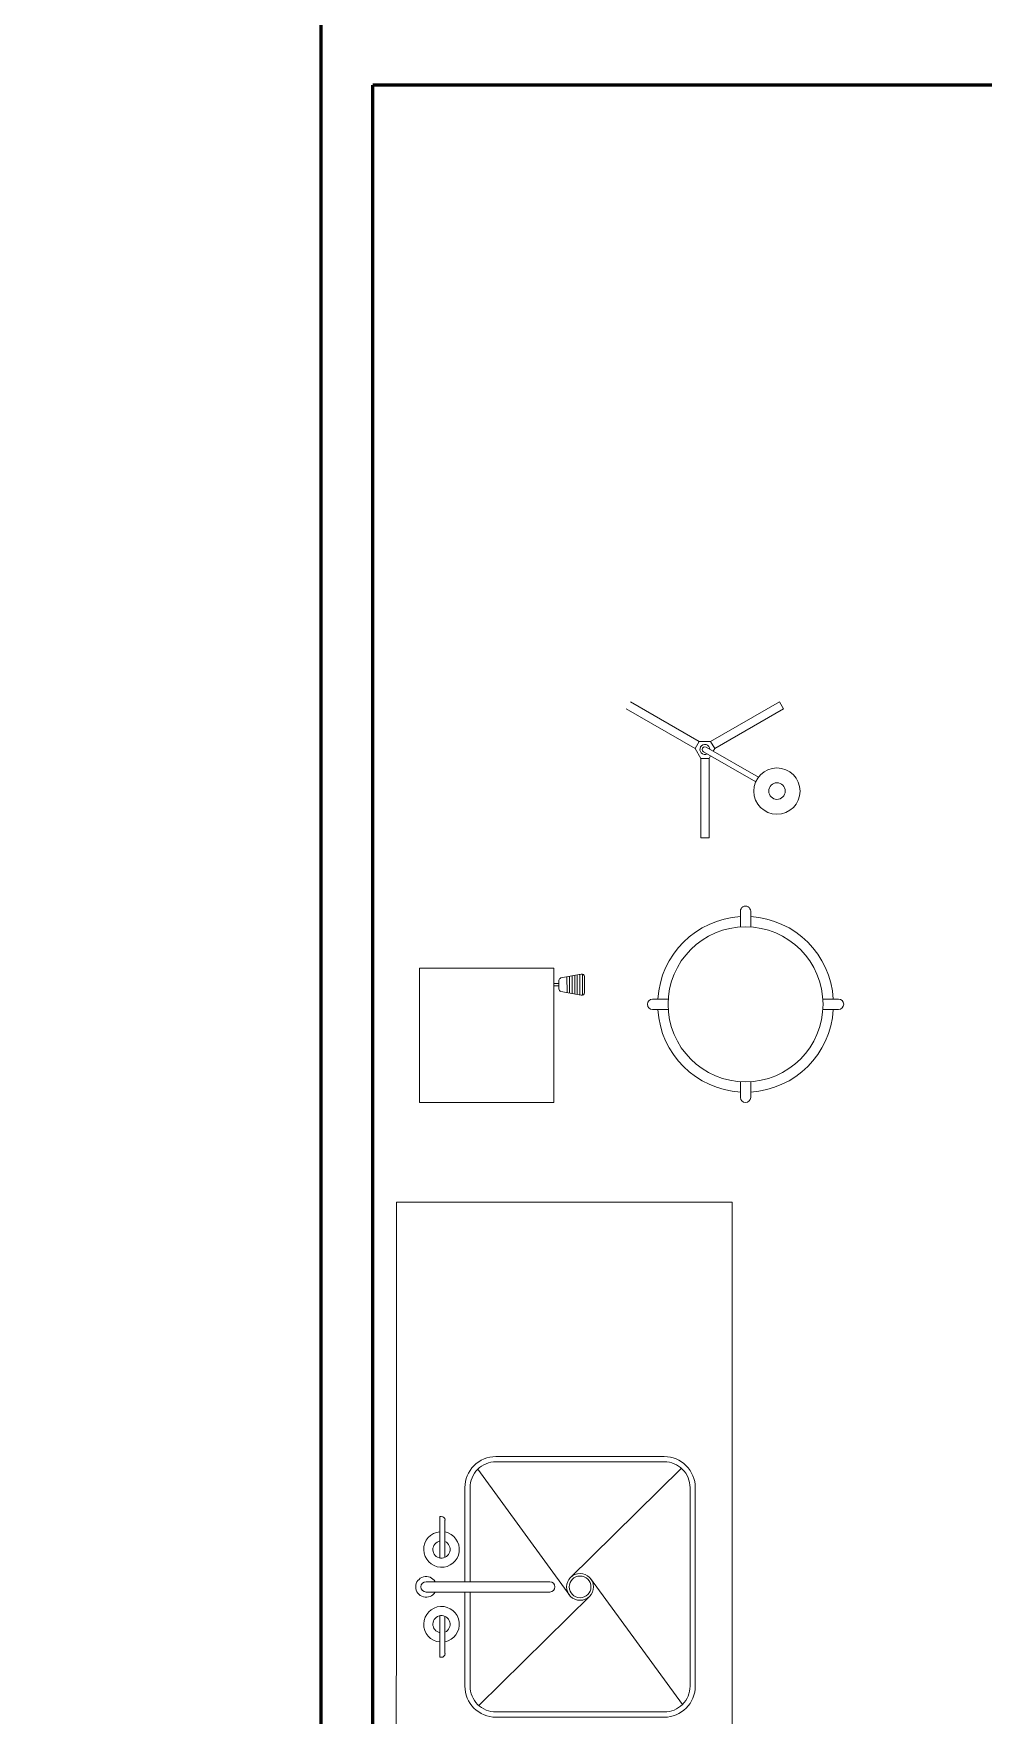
# Model space of a CAD drawing. Header units: metres. Extents: x 78 to 178, y -74 to 157.
# Drawn here: x 126.551 to 128.389, y 13.402 to 16.656 of the extents above; entities that cross this region are included whole.
import ezdxf

# ---------------------------------------------------------------- set-up
doc = ezdxf.new("R2010")
doc.units = ezdxf.units.M
doc.layers.add('envolvente', color=164, linetype='Continuous', lineweight=60)
doc.layers.add('mobiliario', color=252, linetype='Continuous', lineweight=9)

# ---------------------------------------------------------------- blocks, each defined once
blk = doc.blocks.new('TARJA')
for p, q in [((0.2299, 0.1963), (-0.0142, 0.0183)), ((-0.014, -0.0221), (-0.2273, 0.1942)), ((0.2319, -0.1979), (0.0189, 0.0181)), ((0.0187, -0.022), (-0.2253, -0.2)), ((-0.0077, -0.2999), (-0.0077, -0.0604)), ((0.0123, -0.2999), (0.0123, -0.0604)), ((-0.1342, -0.2704), (-0.1342, -0.2732)), ((-0.1342, -0.2732), (-0.0537, -0.2732)), ((-0.127, -0.2633), (-0.0548, -0.2633)), ((0.1386, -0.2732), (0.0581, -0.2732)), ((0.1315, -0.2633), (0.0592, -0.2633)), ((0.1386, -0.2704), (0.1386, -0.2732))]:
    blk.add_line(p, q)
for points in [[(0.012, -0.2248), (0.1944, -0.2248, 0.414214), (0.2544, -0.1648), (0.2544, 0.1611, 0.414214), (0.1944, 0.2211), (-0.1898, 0.2211, 0.414214), (-0.2498, 0.1611), (-0.2498, -0.1648, 0.414214), (-0.1898, -0.2248), (-0.0067, -0.2248)], [(0.012, -0.2148), (0.1944, -0.2148, 0.414214), (0.2444, -0.1648), (0.2444, 0.1611, 0.414214), (0.1944, 0.2111), (-0.1898, 0.2111, 0.414214), (-0.2398, 0.1611), (-0.2398, -0.1648, 0.414214), (-0.1898, -0.2148), (-0.0067, -0.2148)]]:
    blk.add_lwpolyline(points, format="xyb")
for radius in [0.026, 0.021]:
    blk.add_circle((0.0023, -0.0019), radius)
for centre, radius, start, end in [((0.0023, -0.0604), 0.01, 0, 180), ((-0.0701, -0.27), 0.0345, 185.2545, 168.7617), ((-0.0701, -0.27), 0.0167, 190.9013, 156.3336), ((0.0746, -0.27), 0.0345, 11.2383, 354.7455), ((0.0746, -0.27), 0.0167, 23.6664, 349.0987), ((-0.127, -0.2704), 0.00711, 89.9822, 179.9822), ((0.0023, -0.2999), 0.02, 120, 60), ((0.1315, -0.2704), 0.00711, 0.0178, 90.0178), ((0.0023, -0.2999), 0.01, 180, 0)]:
    blk.add_arc(centre, radius, start, end)
blk = doc.blocks.new('SDFPPPUI')
at = {"layer": 'mobiliario'}
blk.add_lwpolyline([(2629.5659, 1468.7919), (2630.155, 1469.0666), (2630.9296, 1467.4056), (2630.3405, 1467.1309)], close=True, dxfattribs=at)
at = {"layer": 'mobiliario', "xscale": -1, "rotation": 114.9999999999998}
blk.add_blockref('TARJA', (2630.1447, 1468.2429), dxfattribs=at)
blk = doc.blocks.new('OPUJ')
at = {"layer": 'mobiliario'}
for p, q in [((2629.6594, 1469.2771), (2629.642, 1469.3143)), ((2629.6637, 1469.2797), (2629.6468, 1469.316)), ((2629.6678, 1469.2826), (2629.6517, 1469.3172)), ((2629.6719, 1469.2856), (2629.6566, 1469.3185)), ((2629.6761, 1469.2886), (2629.6616, 1469.3197)), ((2629.6802, 1469.2916), (2629.6665, 1469.321)), ((2629.6843, 1469.2945), (2629.6714, 1469.3222)), ((2629.6909, 1469.3172), (2629.7, 1469.3214)), ((2629.693, 1469.3127), (2629.7021, 1469.3169)), ((2629.7973, 1469.1127), (2629.7008, 1469.3197))]:
    blk.add_line(p, q, dxfattribs=at)
blk.add_lwpolyline([(2630.0329, 1469.2226), (2629.7973, 1469.1127), (2629.6874, 1469.3483), (2629.923, 1469.4582)], close=True, dxfattribs=at)
blk.add_lwpolyline([(2629.683, 1469.3251), (2629.6442, 1469.3153, 0.487928), (2629.6406, 1469.3083), (2629.6539, 1469.2799, 0.487928), (2629.6615, 1469.2781), (2629.694, 1469.3015, 0.344151), (2629.6954, 1469.3075), (2629.6885, 1469.3223, 0.344151)], format="xyb", close=True, dxfattribs=at)
blk = doc.blocks.new('DJHIIU')
at = {"layer": 'mobiliario'}
for p, q in [((2629.3084, 1469.2593), (2629.2956, 1469.2868)), ((2629.3137, 1469.2953), (2629.3265, 1469.2678)), ((2629.5122, 1469.2002), (2629.5396, 1469.2131)), ((2629.5481, 1469.1949), (2629.5206, 1469.1821)), ((2629.2409, 1469.0737), (2629.2134, 1469.0609)), ((2629.2218, 1469.0428), (2629.2493, 1469.0556)), ((2629.4349, 1468.9881), (2629.4477, 1468.9606)), ((2629.4659, 1468.969), (2629.453, 1468.9965))]:
    blk.add_line(p, q, dxfattribs=at)
blk.add_circle((2629.3807, 1469.1279), 0.15, dxfattribs=at)
for centre, radius, start, end in [((2629.3807, 1469.1279), 0.17, 118.3723, 201.6277), ((2629.3047, 1469.2911), 0.01, 25, 205), ((2629.3807, 1469.1279), 0.17, 28.3723, 111.6277), ((2629.5439, 1469.204), 0.01, 295, 115), ((2629.3807, 1469.1279), 0.17, 298.3723, 21.6277), ((2629.2176, 1469.0519), 0.01, 115, 295), ((2629.3807, 1469.1279), 0.17, 208.3723, 291.6277), ((2629.4568, 1468.9648), 0.01, 205, 25)]:
    blk.add_arc(centre, radius, start, end, dxfattribs=at)
blk = doc.blocks.new('ERJH')
at = {"layer": 'mobiliario'}
for p, q in [((2629.247, 1469.6269), (2629.3351, 1469.7528)), ((2629.2601, 1469.6178), (2629.3482, 1469.7436)), ((2629.0739, 1469.631), (2629.0725, 1469.615)), ((2629.2255, 1469.6016), (2629.0725, 1469.615)), ((2629.2269, 1469.6176), (2629.0739, 1469.631)), ((2629.2394, 1469.611), (2629.1726, 1469.5156)), ((2629.2478, 1469.6052), (2629.1809, 1469.5097)), ((2629.2269, 1469.6176), (2629.2255, 1469.6016)), ((2629.2269, 1469.6176), (2629.247, 1469.6269)), ((2629.247, 1469.6269), (2629.2601, 1469.6178)), ((2629.2601, 1469.6178), (2629.2582, 1469.5957)), ((2629.2304, 1469.5982), (2629.2255, 1469.6016)), ((2629.2437, 1469.5889), (2629.2388, 1469.5923)), ((2629.2437, 1469.5889), (2629.2582, 1469.5957)), ((2629.3086, 1469.4497), (2629.2437, 1469.5889)), ((2629.3231, 1469.4565), (2629.2582, 1469.5957)), ((2629.3086, 1469.4497), (2629.3231, 1469.4565))]:
    blk.add_line(p, q, dxfattribs=at)
for radius in [0.0448, 0.016]:
    blk.add_circle((2629.1512, 1469.4762), radius, dxfattribs=at)
for radius, start, end in [(0.0096, 267.231, 202.769), (0.00512, 325, 145)]:
    blk.add_arc((2629.2436, 1469.6081), radius, start, end, dxfattribs=at)

msp = doc.modelspace()

# ---------------------------------------------------------------- linework, layer by layer
at = {"layer": 'envolvente'}
for p, q in [((127.10784, 11.5853), (127.10784, 22.65601)), ((127.20784, 11.62672), (127.20784, 16.55601)), ((130.9932, 16.55601), (127.20784, 16.55601))]:
    msp.add_line(p, q, dxfattribs=at)

# ---------------------------------------------------------------- block references
at = {"layer": 'mobiliario', "xscale": -1, "rotation": 25.00000000000015}
for name in ['ERJH', 'DJHIIU', 'OPUJ', 'SDFPPPUI']:
    msp.add_blockref(name, (3131.83767, -205.48007), dxfattribs=at)

doc.saveas('drawing.dxf')
